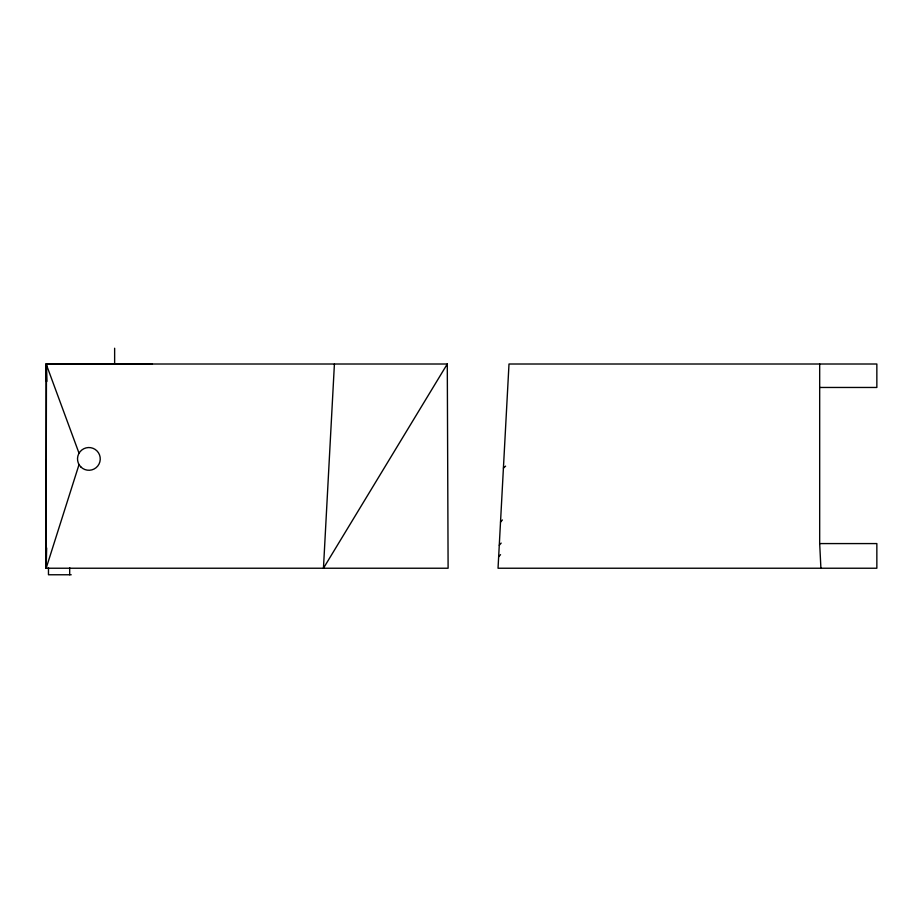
<?xml version="1.0" encoding="UTF-8"?>
<svg xmlns="http://www.w3.org/2000/svg" width="923" height="923" viewBox="0 0 923 923"><rect width="100%" height="100%" fill="white"/><g stroke="black" fill="none" stroke-linecap="round" stroke-linejoin="round"><path stroke-width="1.38" d="M79.032 464.581L46.15 568.233L46.15 364.008L447.286 364.008L448.105 568.233L46.15 568.233L46.15 459.896L46.162 516.153M46.15 568.233L46.669 547.962M46.738 381.557L46.15 364.008L79.032 453.216M55.991 364.077L72.34 364.1L46.462 364.054L46.196 487.955L46.15 486.986M46.15 534.694L46.162 533.506M334.414 364.008L323.454 568.233L447.286 364.008M499.274 545.251L501.177 543.093M500.52 522.083L502.4 519.972M498.662 556.742L500.543 554.665M503.416 468.053L505.596 466.161M57.722 364.1L60.583 364.089M60.26 364.1L61.795 364.1M49.611 364.1L53.396 364.1M51.319 364.1L52.219 364.1M96.534 364.089L93.846 364.089M65.245 364.077L46.462 364.1L75.79 364.1M68.094 364.1L66.86 364.1M48.296 364.1L49.842 364.1M819.682 387.464L876.85 387.464L876.85 364.008L509 364.008L498.039 568.233L876.85 568.233L876.85 543.578L819.682 543.578L819.682 364.008M46.15 550.777L46.346 568.233M71.209 574.764L48.469 574.764L48.469 567.657M53.211 364.1L54.33 364.1M58.634 364.1L50.396 364.089M46.162 514.065L46.173 516.245M85.804 364.089L86.843 364.089M51.7 364.1L50.407 364.089M123.509 364.054L152.445 364.1L74.705 364.054M46.15 364.008L46.462 364.85M819.682 543.578L820.905 568.233M114.637 348.236L114.637 364.077M69.686 567.657L69.686 574.764M46.462 364.054L46.462 381.557M80.843 466.934A11.364 11.364 0 0 0 99.869 461.835A11.364 11.364 0 0 0 85.943 447.92A11.364 11.364 0 0 0 80.843 466.934"/></g></svg>
